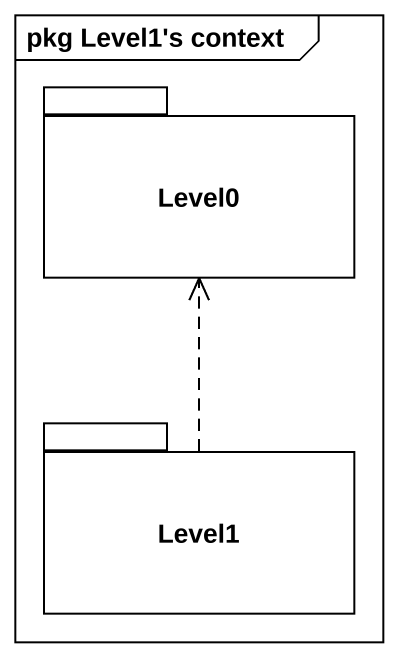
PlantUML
@startuml
mainframe pkg Level1's context
package Level0 {
}
package Level1 {
}
Level1 .up.> Level0
@enduml
